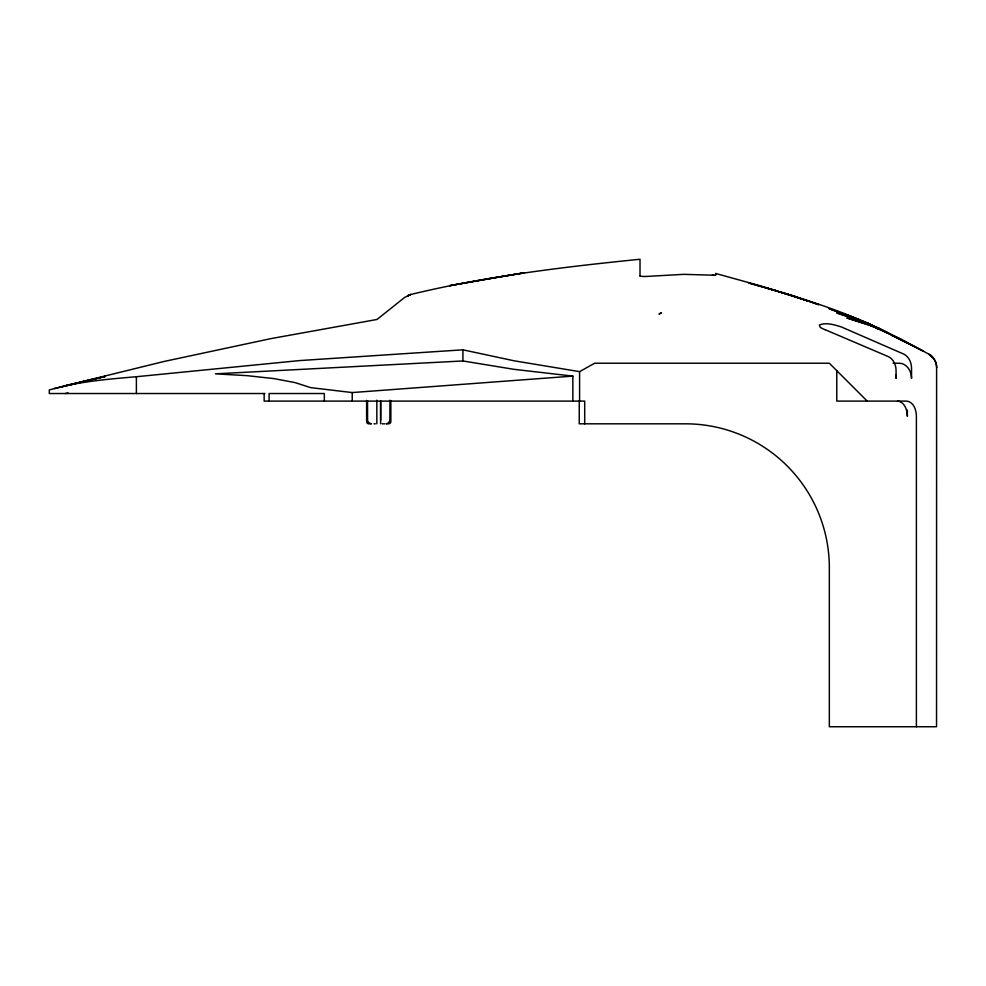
<?xml version="1.0" encoding="UTF-8"?>
<svg xmlns="http://www.w3.org/2000/svg" width="986" height="986" viewBox="0 0 986 986"><rect width="100%" height="100%" fill="white"/><g stroke="black" fill="none" stroke-linecap="round" stroke-linejoin="round"><path stroke-width="1.48" d="M367.531 400.636L367.581 420.615L368.764 422.797L371.402 423.82L368.887 423.82A2.268 2.268 0 0 1 366.619 421.552L366.619 400.341M380.633 420.036L380.633 401.191M640.16 275.92L640.58 276.117A7.494 1.159 -3.9 0 0 647.58 276.376L683.643 274.342L715.17 275.23L715.75 273.492L759.417 285.57L808.163 301.038M936.601 367.396L936.54 726.744L829.337 726.744L829.337 567.714A143.894 143.894 0 0 0 685.455 423.82L579.25 423.82L579.25 401.105M390.85 400.587L390.85 421.552A2.268 2.268 0 0 1 388.583 423.82L386.068 423.82L388.706 422.797L389.889 420.615L389.938 400.23M389.507 421.774L389.889 420.615M264.926 393.525L49.3 393.525L49.3 389.988C77.574 381.631 107.141 379.24 136.388 376.726L299.448 360.593L462.915 349.82L513.916 360.765L579.595 371.648L594.607 363.23L829.337 363.23L867.212 401.105M410.879 294.457L407.649 295.812L410.879 294.457C486.098 276.228 563.117 267.021 640.013 259.256L640.013 276.154M64.435 385.957L164.342 361.406L270.83 338.629L376.985 319.476L404.728 297.378L410.558 294.531M54.341 388.632L105.255 376.43L63.991 386.056M59.394 387.288L105.255 376.43M65.347 393.525L68.157 392.933M572.854 376.11L513.916 369.319L462.915 360.962L215.392 373.842L247.079 375.654L274.009 378.612L295.27 382.654L310.578 387.621L352.224 392.564L572.854 376.11L572.854 401.105M893.069 363.23L899.109 363.23A15.147 12.411 90 0 1 911.52 378.377L911.52 368.234A15.258 12.498 -90 0 0 903.706 354.073L841.169 326.859C834.329 324.825 826.305 322.163 819.403 324.973L820.13 327.142A15.382 3.661 11 0 0 825.035 329.669M373.977 423.82L375.333 423.82M382.137 423.82L384.626 423.82M712.373 275.205L713.519 275.242M897.519 401.105C904.63 401.758 907.354 410.114 907.354 416.24L907.354 410.188M893.106 335.955L878.699 328.153L847.06 318.01L878.699 328.153L907.983 343.251L885.896 331.752L869.221 324.887L899.996 338.58L929.022 354.257L934.099 359.003L936.047 363.094L936.7 367.482M809.568 301.506L818.774 304.723L793.73 296.046L748.978 283.056L777.843 291.141L765.346 287.592C806.129 299.658 847.233 312.229 885.157 331.74M859.114 319.661L829.251 308.778L859.114 319.661L877.897 328.535L867.84 323.235L848.083 315.323L867.051 323.728M878.699 328.153L857.475 319.674L836.769 312.969L867.84 323.235L888.029 333.058L883.863 331.234M825.097 329.669L888.743 356.796A15 12.288 -90 0 1 896.064 370.514L896.064 378.377A15 12.288 -90 0 0 895.695 374.717M874.151 326.97L857.475 319.674L867.84 323.235L878.44 329.114M876.924 328.19L881.09 330.014M871.119 325.54L877.897 328.535M929.022 354.257C933.594 356.87 936.601 361.924 936.663 367.186M462.915 349.82L462.915 360.962M916.388 726.744L916.388 416.24C916.376 410.114 913.652 401.758 906.553 401.105L836.781 401.105L836.781 370.724M715.75 273.492L715.75 275.18M584.698 423.82L584.698 401.105L264.149 401.105L264.149 393.525M579.595 371.648L579.595 401.105M380.633 400.908L380.633 423.82M376.837 400.168L376.837 423.82M352.224 392.564L352.224 401.105M324.345 401.105L324.345 393.525L269.116 393.525L269.116 401.105M136.388 376.726L136.388 393.525M661.286 312.796L659.203 313.992L661.286 312.796M408.956 295.208L407.649 295.812L408.956 295.208M490.424 278.459L449.604 285.657L524.453 272.715L490.424 278.459M793.73 296.046L779.297 291.646L808.126 301.038L793.73 296.046M917.19 347.91L891.874 335.363L923.586 351.299L917.19 347.91M932.177 356.722L930.537 355.268L932.694 357.24L932.177 356.722"/></g></svg>
